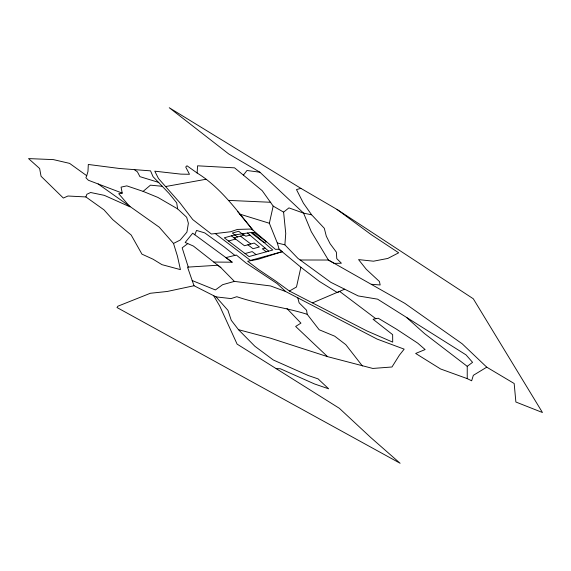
<?xml version="1.0" encoding="UTF-8"?>
<svg xmlns="http://www.w3.org/2000/svg" width="571" height="571" viewBox="0 0 571 571"><rect width="100%" height="100%" fill="white"/><g stroke="black" fill="none" stroke-linecap="round" stroke-linejoin="round"><path stroke-width="0.86" d="M197.116 172.999L186.981 165.768L185.711 167.003L189.486 174.283L180.85 174.126L154.791 171.179L158.46 178.502L179.737 202.584L192.777 219.599L211.384 234.017L230.655 231.747L237.472 229.414L252.068 229.021C235.509 208.686 219.814 187.045 197.116 172.999L197.573 165.811L234.574 167.845L262.21 190.678L273.181 206.095L283.594 212.134L285.743 233.425L284.879 244.831L297.884 258.335L330.816 282.317L358.231 295.942L377.567 299.154L466.007 354.862L472.567 362.335L467.235 366.339L467.235 378.63L471.653 380.793L473.33 375.333L486.756 367.174L514.171 383.505L515.877 402.013L542.45 412.512L473.295 298.769L337.004 209.421L300.903 188.366L169.259 107.733L228.678 153.927L259.919 172.228L303.586 213.14L311.274 231.655L328.389 260.033L404.868 303.372L462.167 343.785L486.756 367.174M467.235 378.63L440.569 368.966L415.667 353.456L425.131 349.559L417.715 343.135L396.502 329.174L378.245 318.225L373.056 319.253L392.648 334.663L392.705 342.129L367.017 330.987L289.418 291.046L275.258 280.739L258.485 269.498L247.636 261.225L258.106 259.305L282.11 251.704L279.14 249.234L277.299 242.982L269.355 223.254L273.181 206.095M251.69 229.028L275.408 249.349L279.14 249.234L300.896 267.235L296.492 286.999L289.418 291.046M86.721 175.704L87.963 171.528L88.312 164.469L119.467 168.481L150.544 170.857L153.042 176.667L169.059 193.441L176.696 202.826L177.652 208.886L186.674 217.265L188.38 223.29L186.917 232.126L180.208 240.048L173.513 243.446L159.259 227.194L98.162 183.969L88.369 180.25L85.9 177.717L86.721 175.704L69.591 163.377L53.417 159.616L28.55 158.595L39.635 168.516L41.055 176.261L63.338 198.051L67.97 196.01L85.878 196.945L103.993 209.857L112.715 219.592L131.18 235.031L141.943 254.138L153.049 259.205L161.936 264.651L180.429 269.619L177.453 256.186L173.513 243.446M194.79 234.752L196.552 230.434L204.753 232.904L224.303 246.972L234.917 255.394M85.878 196.945L86.871 194.261L90.618 192.506L104.336 195.353L130.024 206.859L118.711 193.719L122.23 193.105L121.059 187.138L126.798 185.868L143.121 191.378L157.881 197.423L177.652 208.886M243.482 175.019L246.979 170.479L259.919 172.228M187.773 243.596L182.163 247.835L188.28 267.085M143.121 191.378L150.459 185.161L162.421 186.31M283.594 212.134L288.919 207.88L303.586 213.14L311.63 214.81L324.307 228.293L326.298 236.18L330.124 243.746L336.355 252.132L336.79 258.67L341.394 263.217L334.335 263.388L328.389 260.033L300.125 259.998M344.663 289.197L312.608 302.844M234.395 281.389L222.626 284.686L215.388 289.947L192.191 280.554L187.538 267.135L217.837 265.237L220.877 267.642L234.395 281.389L270.597 285.957L285.621 291.503L377.124 339.095L404.168 349.145L399.407 355.148L391.97 366.989L372.792 368.445L327.54 356.639L270.683 338.246L238.485 329.674L231.276 320.31L227.936 310.317L216.009 296.877L194.033 285.736L167.232 291.474L150.351 293.266L117.897 306.199L116.998 307.526L400.114 463.267L370.736 437.486L339.324 408.279L237.108 344.113L219.678 305.92L213.654 295.685M234.11 237.9L243.881 235.202L238.707 231.284L232.354 233.039L237.522 236.958M228.521 241.012L235.63 239.049M249.941 235.095L245.794 236.244L242.518 233.76M245.066 253.56L252.168 251.597L256.129 254.602M265.044 248.042L262.339 248.792L266.293 251.79M282.11 251.704L250.491 260.433L215.253 233.56M300.903 188.366L296.477 189.572L303.422 203.19L311.63 214.81M165.569 186.546L205.974 179.273M213.825 262.06L232.161 262.196L192.684 233.211L185.182 242.461L193.376 246.051L220.877 267.642M276.171 368.638L280.347 368.759L314.493 383.948L328.668 388.822L318.104 378.901L308.04 375.44L273.302 359.987L254.859 346.247L238.485 329.674M228.593 200.392L270.747 202.284M371.307 284.272L380.165 284.965L379.437 281.517L366.282 269.305L358.559 259.598L373.491 261.197L387.845 258.427L398.686 252.796L371.471 234.831L337.004 209.421M216.009 296.877L231.019 298.59L236.822 296.706C259.819 304.629 284.115 306.941 307.212 314.321L319.168 329.752L334.713 336.191L345.769 344.627L362.385 365.954M277.299 242.982L284.879 244.831M158.866 182.463L139.924 176.646L137.418 171.864L134.292 169.616M237.736 211.684L239.741 214.096L269.355 223.254M122.23 193.105L98.162 183.969M232.161 262.196L225.909 257.607L236.351 255.037L245.915 262.938L277.028 283.516L285.621 291.503M375.868 318.725L339.766 291.488L337.283 292.53L319.26 281.353L300.896 267.235M240.462 236.144L250.805 243.988M247.864 244.802L253.032 248.72L259.391 246.965L254.216 243.046L244.452 245.744L231.391 235.837M467.235 366.339L424.531 333.592L406.623 317.519M247.507 233.018L268.655 251.14M327.54 356.639L295.65 326.448L300.938 323.122L286.985 308.576M239.741 214.096L252.946 230.106M192.191 280.554L194.033 285.736M297.748 297.705L299.125 302.83L306.584 310.246L307.212 314.321M234.71 234.917L224.282 237.8L249.02 256.565L272.774 250.005L252.146 232.326L234.71 234.917M254.045 232.39L251.504 233.096L263.909 242.504L266.457 241.804L254.045 232.39"/></g></svg>
